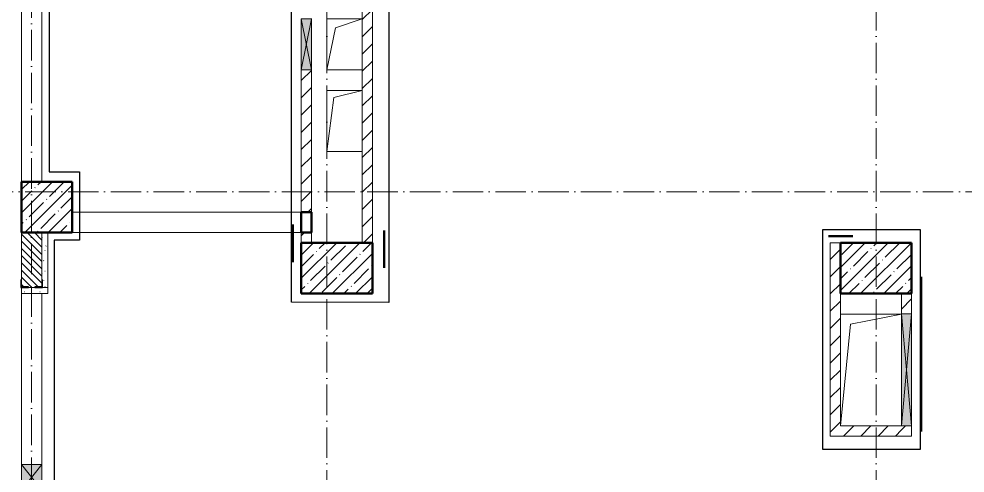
# Model space of a CAD drawing. Header units: millimetres. Extents: x -213536 to 1564669, y -45299 to 942238.
# Drawn here: x 619008 to 628308, y 636361 to 640825 of the extents above; entities that cross this region are included whole.
import ezdxf

# ---------------------------------------------------------------- set-up
doc = ezdxf.new("R2010")
doc.units = ezdxf.units.MM
doc.linetypes.add('50_200_ШТРИХ_1Т_ш5_п1_п1_', pattern=[700, 500, -100, 0, -100])
for name, color, linetype, lineweight in [('3.1) ЖБ окна 1.2 м', 102, 'Continuous', 30), ('8.1)', 2, 'Continuous', 50), ('8.2)', 3, 'Continuous', 50), ('8.3)', 5, 'Continuous', 50), ('8.4)', 6, 'Continuous', 50), ('A-DETL-GENF-OTLN', 7, 'Continuous', 9), ('A-FLOR-____-OTLN', 7, 'Continuous', 9), ('A-GENM-____-MCUT', 7, 'Continuous', 25), ('A-GENM-____-OTLN', 7, 'Continuous', 9), ('A-GENM-____-OTLN-1', 7, 'Continuous', 25), ('A-GLAZ-____-OTLN', 7, 'Continuous', 9), ('A-WALL-____-MCUT', 7, 'Continuous', 13), ('A-WALL-____-PATT-1', 7, 'Continuous', 9), ('A-WALL-FNSH-MCUT-1', 7, 'Continuous', 9), ('I-WALL-____-OTLN', 7, 'Continuous', 9), ('S-COLS-____-MCUT', 7, 'Continuous', 50), ('S-COLS-____-OTLN', 7, 'Continuous', 9), ('S-GRID-____-OTLN-1', 7, '50_200_ШТРИХ_1Т_ш5_п1_п1_', 9)]:
    doc.layers.add(name, color=color, linetype=linetype, lineweight=lineweight)
doc.layers.add('A-WALL-____-PATT-2', color=7, linetype='Continuous', lineweight=9, true_color=0x787878)
pattern_1 = [(45, (544282.64, 571544.04), (-84.85281, 84.85281), [])]
pattern_2 = [(0, (544282.637, 571544.04), (203.2, 50.8), [3.353, -149.047, 3.353, -149.047, -812.8]), (0, (544282.637, 571544.04), (203.2, 50.8), [-304.8, 3.353, -301.447, 3.353, -149.047, -355.6]), (0, (544282.637, 571544.04), (203.2, 50.8), [-762, 3.353, -98.247, 3.353, -250.647]), (120, (544358.837, 571569.44), (-145.59409, 150.576362), [3.353, -149.047, 3.353, -149.047, -812.8]), (120, (544358.837, 571569.44), (-145.59409, 150.576362), [-304.8, 3.353, -301.447, 3.353, -149.047, -355.6]), (120, (544358.837, 571569.44), (-145.59409, 150.576362), [-762, 3.353, -98.247, 3.353, -250.647]), (240, (544384.237, 571671.04), (-57.60591, -201.376362), [3.353, -149.047, 3.353, -149.047, -812.8]), (240, (544384.237, 571671.04), (-57.60591, -201.376362), [-304.8, 3.353, -301.447, 3.353, -149.047, -355.6]), (240, (544384.237, 571671.04), (-57.60591, -201.376362), [-762, 3.353, -98.247, 3.353, -250.647])]

# ---------------------------------------------------------------- blocks, each defined once
blk = doc.blocks.new('BSC_Колонна _Прямоугольная - 500х700-V129-АР1_План отверстий 2 этажа в осях 1-64_Ю-ЯЯ')
at = {"layer": 'S-COLS-____-OTLN'}
h = blk.add_hatch(dxfattribs=at)
h.set_pattern_fill('FP_142', color=256, style=0, pattern_type=2)
h.set_pattern_definition([(315, (-66831.04, 77850), (114.04925, 114.04925), []), (315, (-66831.04, 77735.95), (114.04925, 114.04925), [201.613, -40.323, 3.353, -36.97])])
h.paths.add_polyline_path([(-250, -350), (250, -350), (250, 350), (-250, 350), (-250, 95.2)], flags=0)
at = {"layer": 'S-COLS-____-MCUT'}
for p, q in [((250, 350), (-250, 350)), ((-250, 350), (-250, -350)), ((250, -350), (250, 350)), ((-250, -350), (250, -350))]:
    blk.add_line(p, q, dxfattribs=at)
blk = doc.blocks.new('BSC_Колонна _Прямоугольная - 500х700-V130-АР1_План отверстий 2 этажа в осях 1-64_Ю-ЯЯ')
at = {"layer": 'S-COLS-____-OTLN'}
h = blk.add_hatch(dxfattribs=at)
h.set_pattern_fill('FP_143', color=256, style=0, pattern_type=2)
h.set_pattern_definition([(315, (-66831.04, 83150), (114.04925, 114.04925), []), (315, (-66831.04, 83035.95), (114.04925, 114.04925), [201.613, -40.323, 3.353, -36.97])])
h.paths.add_polyline_path([(-250, -350), (250, -350), (250, 350), (-250, 350)], flags=0)
at = {"layer": 'S-COLS-____-MCUT'}
for p, q in [((250, 350), (-250, 350)), ((-250, 350), (-250, -350)), ((250, -350), (250, 350)), ((-250, -350), (250, -350))]:
    blk.add_line(p, q, dxfattribs=at)
blk = doc.blocks.new('BSC_Колонна _Прямоугольная - 500х500-V144-АР1_План отверстий 2 этажа в осях 1-64_Ю-ЯЯ')
at = {"layer": 'S-COLS-____-OTLN'}
h = blk.add_hatch(dxfattribs=at)
h.set_pattern_fill('FP_157', color=256, style=0, pattern_type=2)
h.set_pattern_definition([(45, (-75000, -67431.04), (-114.04925, 114.04925), []), (45, (-74885.95, -67431.04), (-114.04925, 114.04925), [201.613, -40.323, 3.353, -36.97])])
h.paths.add_polyline_path([(-250, -250), (250, -250), (250, 250), (-250, 250)], flags=0)
at = {"layer": 'S-COLS-____-MCUT'}
for p, q in [((250, 250), (-250, 250)), ((-250, 250), (-250, -250)), ((250, -250), (250, 250)), ((-250, -250), (250, -250))]:
    blk.add_line(p, q, dxfattribs=at)
blk = doc.blocks.new('Фахверк_СКБ_Уголок - 200_3550-28267367-АР1_План отверстий 2 этажа в осях 1-64_Ю-ЯЯ')
at = {"layer": 'A-GENM-____-MCUT'}
for p, q in [((200, 156), (125, 156)), ((125, 156), (125, 81)), ((131, 81), (131, 150)), ((131, 150), (200, 150)), ((200, 150), (200, 156)), ((125, 81), (131, 81)), ((131, 19), (125, 19)), ((125, 19), (125, -56)), ((131, -50), (131, 19)), ((125, -56), (200, -56)), ((200, -50), (131, -50)), ((200, -56), (200, -50))]:
    blk.add_line(p, q, dxfattribs=at)
blk = doc.blocks.new('AR_Отверстие прямоугольное _в плите_ - AR_Отверстие прямоугольное _в плите_-30552540-АР1_План отверстий 2 этажа в осях 1-64_Ю-ЯЯ')
at = {"layer": 'A-GENM-____-OTLN'}
for p, q in [((175, 250), (-175, 250)), ((-175, 250), (-175, -250)), ((-87.5, 162.5), (175, 250)), ((-175, -250), (-87.5, 162.5)), ((-175, -250), (175, -250))]:
    blk.add_line(p, q, dxfattribs=at)
blk = doc.blocks.new('AR_Отверстие прямоугольное _в плите_ - AR_Отверстие прямоугольное _в плите_-30552533-АР1_План отверстий 2 этажа в осях 1-64_Ю-ЯЯ')
at = {"layer": 'A-GENM-____-OTLN'}
for p, q in [((175, 300), (-175, 300)), ((-175, 300), (-175, -300)), ((-105, 230), (175, 300)), ((-175, -300), (-105, 230)), ((-175, -300), (175, -300))]:
    blk.add_line(p, q, dxfattribs=at)
blk = doc.blocks.new('AR_Отверстие прямоугольное _в плите_ - AR_Отверстие прямоугольное _в плите_-30552713-АР1_План отверстий 2 этажа в осях 1-64_Ю-ЯЯ')
at = {"layer": 'A-GENM-____-OTLN'}
for p, q in [((300, 550), (-300, 550)), ((-200, 450), (300, 550)), ((-300, -549.7), (-200, 450))]:
    blk.add_line(p, q, dxfattribs=at)
blk = doc.blocks.new('BSC_Колонна _Прямоугольная1 - 200х100 _металл_-35191705-АР1_План отверстий 2 этажа в осях 1-64_Ю-ЯЯ')
at = {"layer": 'S-COLS-____-MCUT'}
for p, q in [((100, 50), (-100, 50)), ((-100, 50), (-100, -50)), ((100, -50), (100, 50)), ((-100, -50), (100, -50))]:
    blk.add_line(p, q, dxfattribs=at)
blk = doc.blocks.new('AR_Отверстие прямоугольное _в стене__БезПР - AR_Отверстие прямоугольное _в стене__БезПР-36392898-АР1_План отверстий 2 этажа в осях 1-64_Ю-ЯЯ')
at = {"layer": 'A-GLAZ-____-OTLN'}
blk.add_hatch(color=256, dxfattribs=at).paths.add_polyline_path([(125, 100), (-125, 100), (-125, -100), (125, -100)], flags=0)
at = {"layer": 'A-DETL-GENF-OTLN'}
for p, q in [((-125, -100), (-125, 100)), ((-125, 100), (125, 100)), ((125, 100), (-125, -100)), ((-125, 100), (125, -100)), ((125, 100), (-125, 100)), ((-125, 100), (-125, -100)), ((125, 100), (125, -100)), ((125, -100), (125, 100)), ((125, -100), (-125, -100)), ((-125, -100), (125, -100))]:
    blk.add_line(p, q, dxfattribs=at)
blk = doc.blocks.new('AR_Отверстие прямоугольное _в стене__БезПР - AR_Отверстие прямоугольное _в стене__БезПР-36788999-АР1_План отверстий 2 этажа в осях 1-64_Ю-ЯЯ')
at = {"layer": 'A-GLAZ-____-OTLN'}
blk.add_hatch(color=256, dxfattribs=at).paths.add_polyline_path([(-550, -50), (550, -50), (550, 50), (-550, 50)], flags=0)
at = {"layer": 'A-DETL-GENF-OTLN'}
for p, q in [((-550, -50), (-550, 50)), ((-550, 50), (550, 50)), ((550, 50), (-550, -50)), ((-550, 50), (550, -50)), ((550, 50), (-550, 50)), ((-550, 50), (-550, -50)), ((550, 50), (550, -50)), ((550, -50), (550, 50)), ((550, -50), (-550, -50)), ((-550, -50), (550, -50))]:
    blk.add_line(p, q, dxfattribs=at)
at = {"layer": 'A-GLAZ-____-OTLN'}
blk.add_line((550, 50), (-550, 50), dxfattribs=at)
blk = doc.blocks.new('AR_Отверстие прямоугольное _в стене__БезПР - AR_Отверстие прямоугольное _в стене__БезПР-36788837-АР1_План отверстий 2 этажа в осях 1-64_Ю-ЯЯ')
at = {"layer": 'A-GLAZ-____-OTLN'}
blk.add_hatch(color=256, dxfattribs=at).paths.add_polyline_path([(250, -50), (250, 50), (-250, 50), (-250, -50)], flags=0)
at = {"layer": 'A-DETL-GENF-OTLN'}
for p, q in [((-250, -50), (-250, 50)), ((-250, 50), (250, 50)), ((250, 50), (-250, -50)), ((-250, 50), (250, -50)), ((250, 50), (-250, 50)), ((-250, 50), (-250, -50)), ((250, 50), (250, -50)), ((250, -50), (250, 50)), ((250, -50), (-250, -50)), ((-250, -50), (250, -50))]:
    blk.add_line(p, q, dxfattribs=at)
at = {"layer": 'A-GLAZ-____-OTLN'}
blk.add_line((250, 50), (-250, 50), dxfattribs=at)
blk = doc.blocks.new('2этаж')
at = {"layer": 'S-GRID-____-OTLN-1', "color": 251, "ltscale": 0.6, "true_color": 0x636466}
for p, q in [((62158.3, 549908.8), (62158.3, 498997)), ((67558.3, 549908.8), (67558.3, 498997)), ((59258.3, 549613.9), (59258.3, 499306.9)), ((88482.7, 526597), (-20260.4, 526597))]:
    blk.add_line(p, q, dxfattribs=at)

msp = doc.modelspace()

# ---------------------------------------------------------------- hatches: boundary and pattern name
at = {"layer": 'A-WALL-____-PATT-1'}
h = msp.add_hatch(dxfattribs=at)
h.set_pattern_fill('FP_4', color=256, style=0, pattern_type=2)
h.set_pattern_definition(pattern_1)
h.paths.add_polyline_path([(621782.6, 638625.1), (621882.6, 638625.1), (621882.6, 638725.1), (621782.6, 638725.1)], flags=0)
h.paths.add_polyline_path([(621882.6, 638925.1), (621882.6, 640325.1), (621782.6, 640325.1), (621782.6, 638925.1)], flags=0)
h.paths.add_polyline_path([(621782.6, 640825.1), (621882.6, 640825.1), (621882.6, 641425.1), (621782.6, 641425.1)], flags=0)
h = msp.add_hatch(dxfattribs=at)
h.set_pattern_fill('FP_4', color=256, style=0, pattern_type=2)
h.set_pattern_definition(pattern_1)
h.paths.add_polyline_path([(622482.6, 638625.1), (622482.6, 641425.1), (622382.6, 641425.1), (622382.6, 638625.1)], flags=0)
h = msp.add_hatch(dxfattribs=at)
h.set_pattern_fill('FP_6', color=256, style=0, pattern_type=2)
h.set_pattern_definition([(135, (544282.637, 571544.04), (-35.35534, -35.35534), [])])
h.paths.add_polyline_path([(619232.6, 634725.1), (619232.6, 635959.1), (619163.6, 635959.1), (619163.6, 635965.1), (619101.6, 635965.1), (619101.6, 635959.1), (619032.6, 635959.1), (619032.6, 634725.1)], flags=0)
h.paths.add_polyline_path([(619163.6, 638185.1), (619163.6, 638191.1), (619232.6, 638191.1), (619232.6, 638725.1), (619032.6, 638725.1), (619032.6, 638191.1), (619101.6, 638191.1), (619101.6, 638185.1)], flags=0)
h = msp.add_hatch(dxfattribs=at)
h.set_pattern_fill('FP_4', color=256, style=0, pattern_type=2)
h.set_pattern_definition(pattern_1)
h.paths.add_polyline_path([(627082.6, 636725.1), (627082.6, 638625.1), (626982.6, 638625.1), (626982.6, 636725.1)], flags=0)
h = msp.add_hatch(dxfattribs=at)
h.set_pattern_fill('FP_4', color=256, style=0, pattern_type=2)
h.set_pattern_definition(pattern_1)
h.paths.add_polyline_path([(627782.6, 636725.1), (627782.6, 636825.1), (627682.6, 636825.1), (627682.6, 636725.1)], flags=0)
h.paths.add_polyline_path([(627682.6, 637925.1), (627782.6, 637925.1), (627782.6, 638125.1), (627682.6, 638125.1)], flags=0)
h = msp.add_hatch(dxfattribs=at)
h.set_pattern_fill('FP_4', color=256, style=0, pattern_type=2)
h.set_pattern_definition(pattern_1)
h.paths.add_polyline_path([(627682.6, 636725.1), (627682.6, 636825.1), (627082.6, 636825.1), (627082.6, 636725.1)], flags=0)
at = {"layer": 'A-WALL-____-PATT-2'}
h = msp.add_hatch(dxfattribs=at)
h.set_pattern_fill('FP_165', color=256, style=0, pattern_type=2)
h.set_pattern_definition(pattern_2)
h.paths.add_polyline_path([(619238.6, 635825.1), (619292.6, 635825.1), (619292.6, 635965.1), (619238.6, 635965.1), (619238.6, 635890.1), (619232.6, 635890.1), (619232.6, 635825.1)], flags=0)
h.paths.add_polyline_path([(619238.6, 638185.1), (619292.6, 638185.1), (619292.6, 638725.1), (619232.6, 638725.1), (619232.6, 638260.1), (619238.6, 638260.1), (619238.6, 638191.1)], flags=0)
h = msp.add_hatch(dxfattribs=at)
h.set_pattern_fill('FP_165', color=256, style=0, pattern_type=2)
h.set_pattern_definition(pattern_2)
h.paths.add_polyline_path([(619238.6, 638125.1), (619292.6, 638125.1), (619292.6, 638185.1), (619032.6, 638185.1), (619032.6, 638125.1), (619232.6, 638125.1)], flags=0)

# ---------------------------------------------------------------- linework, layer by layer
at = {"layer": '8.1)', "lineweight": 50}
for points in [[(621699.1, 638435.9), (621699.1, 638804.6)], [(622599.2, 638377.7), (622599.2, 638746.4)], [(626963.8, 638691.2), (627205.9, 638691.2)], [(627875.4, 637920.6), (627875.4, 638289.3)], [(627875.4, 637920.6), (627875.4, 636771.2)]]:
    msp.add_lwpolyline(points, dxfattribs=at)
at = {"layer": '8.2)', "lineweight": 30}
for p, q in [((619305, 639321.2), (619604.3, 639321.2)), ((619604.3, 639321.2), (619604.3, 638649.7)), ((621685.6, 638042.6), (621685.6, 638725.1)), ((619604.3, 638649.7), (619354.5, 638649.7)), ((622644.8, 638650.4), (622644.8, 638037.2)), ((622644.8, 638037.2), (621685.6, 638042.6))]:
    msp.add_line(p, q, dxfattribs=at)
msp.add_lwpolyline([(627870.3, 638095.9), (627870.3, 638752.9), (627035.8, 638752.9)], dxfattribs=at)
at = {"layer": '8.3)', "lineweight": 30}
for p, q in [((621685.6, 638650.4), (621685.6, 644042)), ((622644.8, 641289), (622644.8, 638650.4)), ((619354.5, 638649.7), (619354.5, 635894.1))]:
    msp.add_line(p, q, dxfattribs=at)
msp.add_lwpolyline([(627035.8, 638752.9), (626907.7, 638752.9), (626907.7, 636597.8), (627870.3, 636597.8), (627870.3, 638095.9)], dxfattribs=at)
at = {"layer": '8.4)', "lineweight": 30}
for points in [[(627884.2, 648161.6), (627884.2, 645345.5), (628189.7, 645345.5), (628189.7, 643762.2), (622908.5, 643762.2), (622908.5, 641289), (622644.8, 641289), (622644.8, 638037.2), (621685.6, 638042.6), (621685.6, 644042), (627581.2, 644042), (627581.2, 646438.3), (626957.6, 646438.3), (626957.6, 651297.2)], [(620004, 647452.8), (620004, 645389.5), (619286, 645389.5), (619286, 642013.8), (619608.9, 642013.8), (619608.9, 641330.3), (619305, 641330.3), (619305, 639321.2), (619604.3, 639321.2), (619604.3, 638649.7), (619354.5, 638649.7), (619354.5, 635894.1)]]:
    msp.add_lwpolyline(points, dxfattribs=at)
msp.add_lwpolyline([(626907.7, 636597.8), (627870.3, 636597.8), (627870.3, 638752.9), (626907.7, 638752.9)], close=True, dxfattribs=at)
at = {"layer": 'A-FLOR-____-OTLN'}
for p, q in [((622032.6, 640825.1), (622382.6, 640825.1)), ((622032.6, 640325.1), (622032.6, 640825.1)), ((622382.6, 640325.1), (622032.6, 640325.1)), ((622032.6, 640122.7), (622382.6, 640122.7)), ((622032.6, 639522.7), (622032.6, 640122.7)), ((622382.6, 639522.7), (622032.6, 639522.7)), ((627082.6, 637924.7), (627682.6, 637924.7))]:
    msp.add_line(p, q, dxfattribs=at)
at = {"layer": 'A-WALL-____-MCUT'}
for p, q in [((619032.6, 638725.1), (619032.6, 638260.1)), ((619232.6, 638725.1), (619232.6, 638725.1)), ((619232.6, 638725.1), (619232.6, 638260.1)), ((619101.6, 638185.1), (619163.6, 638185.1))]:
    msp.add_line(p, q, dxfattribs=at)
at = {"layer": 'A-WALL-FNSH-MCUT-1'}
for p, q in [((622382.6, 641425.1), (622382.6, 638625.1)), ((622482.6, 638625.1), (622482.6, 641425.1)), ((621782.6, 640325.1), (621782.6, 638925.1)), ((621882.6, 638925.1), (621882.6, 640325.1)), ((619292.6, 638185.1), (619292.6, 638725.1)), ((621782.6, 638725.1), (621782.6, 638625.1)), ((621882.6, 638625.1), (621882.6, 638725.1)), ((627082.6, 638625.1), (626982.6, 638625.1)), ((626982.6, 638625.1), (626982.6, 636725.1)), ((619032.6, 638185.1), (619032.6, 638125.1)), ((619163.6, 638185.1), (619101.6, 638185.1)), ((619238.6, 638185.1), (619292.6, 638185.1)), ((619292.6, 638185.1), (619238.6, 638185.1)), ((619292.6, 638125.1), (619292.6, 638185.1)), ((619032.6, 638125.1), (619292.6, 638125.1)), ((627082.6, 636825.1), (627082.6, 638125.1)), ((627682.6, 638125.1), (627682.6, 637925.1)), ((627782.6, 637925.1), (627782.6, 638125.1)), ((627682.6, 636825.1), (627082.6, 636825.1)), ((627782.6, 636725.1), (627782.6, 636825.1)), ((626982.6, 636725.1), (627782.6, 636725.1))]:
    msp.add_line(p, q, dxfattribs=at)
at = {"layer": 'I-WALL-____-OTLN'}
for p, q in [((619032.6, 639225.1), (619032.6, 641425.1)), ((619232.6, 641425.1), (619232.6, 639225.1)), ((619532.6, 638925.1), (621782.6, 638925.1)), ((621782.6, 638725.1), (619532.6, 638725.1)), ((619032.6, 636445.1), (619032.6, 638125.1)), ((619232.6, 638125.1), (619232.6, 636445.1))]:
    msp.add_line(p, q, dxfattribs=at)

# ---------------------------------------------------------------- block references
at = {"layer": '3.1) ЖБ окна 1.2 м'}
msp.add_blockref('2этаж', (559874.3, 112528.1), dxfattribs=at)
at = {"layer": 'A-GENM-____-OTLN'}
for name, p in [('AR_Отверстие прямоугольное _в плите_ - AR_Отверстие прямоугольное _в плите_-30552540-АР1_План отверстий 2 этажа в осях 1-64_Ю-ЯЯ', (622207.6, 640575.1)), ('AR_Отверстие прямоугольное _в плите_ - AR_Отверстие прямоугольное _в плите_-30552533-АР1_План отверстий 2 этажа в осях 1-64_Ю-ЯЯ', (622207.6, 639822.7)), ('AR_Отверстие прямоугольное _в плите_ - AR_Отверстие прямоугольное _в плите_-30552713-АР1_План отверстий 2 этажа в осях 1-64_Ю-ЯЯ', (627382.6, 637374.7))]:
    msp.add_blockref(name, p, dxfattribs=at)
at = {"layer": 'A-GENM-____-OTLN-1', "rotation": 90}
msp.add_blockref('Фахверк_СКБ_Уголок - 200_3550-28267367-АР1_План отверстий 2 этажа в осях 1-64_Ю-ЯЯ', (619182.6, 638060.1), dxfattribs=at)
at = {"layer": 'A-GLAZ-____-OTLN'}
for name, p, rotation in [('AR_Отверстие прямоугольное _в стене__БезПР - AR_Отверстие прямоугольное _в стене__БезПР-36788837-АР1_План отверстий 2 этажа в осях 1-64_Ю-ЯЯ', (621832.6, 640575.1), 269.9999999999994), ('AR_Отверстие прямоугольное _в стене__БезПР - AR_Отверстие прямоугольное _в стене__БезПР-36788999-АР1_План отверстий 2 этажа в осях 1-64_Ю-ЯЯ', (627732.6, 637375.1), 90), ('AR_Отверстие прямоугольное _в стене__БезПР - AR_Отверстие прямоугольное _в стене__БезПР-36392898-АР1_План отверстий 2 этажа в осях 1-64_Ю-ЯЯ', (619132.6, 636320.1), 90)]:
    msp.add_blockref(name, p, dxfattribs=dict(at, rotation=rotation))
at = {"layer": 'S-COLS-____-OTLN'}
msp.add_blockref('BSC_Колонна _Прямоугольная - 500х500-V144-АР1_План отверстий 2 этажа в осях 1-64_Ю-ЯЯ', (619282.6, 638975.1), dxfattribs=at)
for name, p, rotation in [('BSC_Колонна _Прямоугольная1 - 200х100 _металл_-35191705-АР1_План отверстий 2 этажа в осях 1-64_Ю-ЯЯ', (621832.6, 638825.1), 270.0000000000001), ('BSC_Колонна _Прямоугольная - 500х700-V129-АР1_План отверстий 2 этажа в осях 1-64_Ю-ЯЯ', (622132.6, 638375.1), 89.9999999999999), ('BSC_Колонна _Прямоугольная - 500х700-V130-АР1_План отверстий 2 этажа в осях 1-64_Ю-ЯЯ', (627432.6, 638375.1), 89.9999999999999)]:
    msp.add_blockref(name, p, dxfattribs=dict(at, rotation=rotation))

doc.saveas('drawing.dxf')
